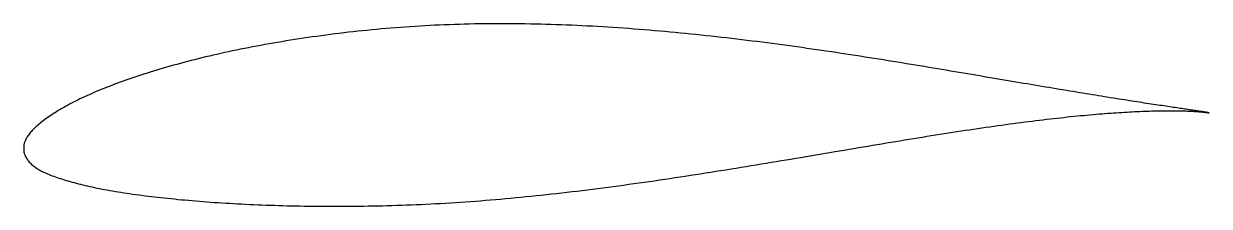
# Model space of a CAD drawing. Header units: metres. Extents: x -18.4 to 37.3, y -3.1 to 5.4.
import ezdxf

# ---------------------------------------------------------------- set-up
doc = ezdxf.new("R2010")
doc.units = ezdxf.units.M

msp = doc.modelspace()

# ---------------------------------------------------------------- linework, layer by layer
msp.add_lwpolyline([(37.313, 1.248), (37.312, 1.249), (37.309, 1.25), (37.304, 1.251), (37.296, 1.253), (37.286, 1.255), (37.275, 1.257), (37.261, 1.26), (37.245, 1.263), (37.227, 1.267), (37.206, 1.271), (37.184, 1.275), (37.159, 1.279), (37.133, 1.284), (37.104, 1.288), (37.073, 1.294), (37.04, 1.299), (37.005, 1.305), (36.968, 1.311), (36.929, 1.317), (36.887, 1.323), (36.844, 1.33), (36.798, 1.337), (36.75, 1.344), (36.701, 1.352), (36.649, 1.36), (36.595, 1.368), (36.539, 1.376), (36.481, 1.385), (36.42, 1.394), (36.358, 1.403), (36.294, 1.413), (36.227, 1.423), (36.159, 1.433), (36.089, 1.443), (36.016, 1.454), (35.942, 1.465), (35.865, 1.476), (35.786, 1.488), (35.706, 1.5), (35.623, 1.512), (35.539, 1.524), (35.452, 1.537), (35.363, 1.55), (35.273, 1.564), (35.18, 1.577), (35.086, 1.592), (34.989, 1.606), (34.891, 1.621), (34.79, 1.636), (34.688, 1.651), (34.584, 1.667), (34.477, 1.683), (34.369, 1.699), (34.259, 1.716), (34.147, 1.733), (34.033, 1.75), (33.918, 1.768), (33.8, 1.786), (33.681, 1.805), (33.559, 1.824), (33.436, 1.843), (33.311, 1.862), (33.184, 1.882), (33.055, 1.902), (32.925, 1.923), (32.793, 1.944), (32.658, 1.965), (32.523, 1.987), (32.385, 2.009), (32.246, 2.032), (32.104, 2.054), (31.961, 2.077), (31.817, 2.101), (31.67, 2.125), (31.522, 2.149), (31.373, 2.173), (31.221, 2.198), (31.068, 2.223), (30.913, 2.249), (30.757, 2.274), (30.599, 2.3), (30.439, 2.327), (30.278, 2.354), (30.115, 2.381), (29.951, 2.408), (29.784, 2.436), (29.617, 2.464), (29.448, 2.492), (29.277, 2.521), (29.105, 2.55), (28.931, 2.579), (28.756, 2.609), (28.579, 2.639), (28.401, 2.669), (28.221, 2.699), (28.04, 2.73), (27.858, 2.761), (27.674, 2.792), (27.488, 2.823), (27.302, 2.855), (27.113, 2.887), (26.924, 2.919), (26.733, 2.951), (26.541, 2.984), (26.348, 3.016), (26.153, 3.049), (25.957, 3.083), (25.759, 3.116), (25.561, 3.15), (25.361, 3.183), (25.16, 3.217), (24.958, 3.251), (24.754, 3.285), (24.55, 3.32), (24.344, 3.354), (24.137, 3.388), (23.929, 3.423), (23.72, 3.457), (23.51, 3.492), (23.299, 3.527), (23.086, 3.561), (22.873, 3.596), (22.658, 3.631), (22.443, 3.666), (22.226, 3.701), (22.009, 3.736), (21.791, 3.77), (21.571, 3.805), (21.351, 3.84), (21.13, 3.874), (20.908, 3.909), (20.685, 3.943), (20.461, 3.978), (20.236, 4.012), (20.011, 4.046), (19.784, 4.08), (19.557, 4.114), (19.33, 4.148), (19.101, 4.181), (18.872, 4.215), (18.641, 4.248), (18.411, 4.281), (18.179, 4.313), (17.947, 4.346), (17.714, 4.378), (17.481, 4.41), (17.247, 4.442), (17.012, 4.473), (16.777, 4.504), (16.541, 4.535), (16.305, 4.566), (16.068, 4.596), (15.831, 4.625), (15.593, 4.655), (15.355, 4.684), (15.116, 4.712), (14.877, 4.741), (14.638, 4.769), (14.398, 4.796), (14.158, 4.823), (13.917, 4.849), (13.676, 4.875), (13.435, 4.901), (13.193, 4.926), (12.951, 4.951), (12.709, 4.975), (12.467, 4.999), (12.224, 5.022), (11.981, 5.044), (11.738, 5.067), (11.495, 5.088), (11.252, 5.109), (11.008, 5.13), (10.765, 5.15), (10.521, 5.169), (10.277, 5.188), (10.034, 5.206), (9.79, 5.224), (9.546, 5.241), (9.302, 5.257), (9.058, 5.272), (8.815, 5.287), (8.571, 5.302), (8.327, 5.315), (8.084, 5.328), (7.84, 5.341), (7.597, 5.352), (7.354, 5.363), (7.111, 5.373), (6.868, 5.383), (6.626, 5.391), (6.384, 5.399), (6.141, 5.406), (5.9, 5.413), (5.658, 5.418), (5.417, 5.423), (5.176, 5.427), (4.936, 5.431), (4.695, 5.433), (4.456, 5.435), (4.216, 5.436), (3.977, 5.436), (3.739, 5.435), (3.5, 5.434), (3.263, 5.431), (3.026, 5.428), (2.789, 5.424), (2.553, 5.419), (2.317, 5.413), (2.082, 5.406), (1.848, 5.399), (1.614, 5.391), (1.381, 5.382), (1.148, 5.372), (0.916, 5.361), (0.685, 5.349), (0.454, 5.337), (0.224, 5.324), (-0.005, 5.31), (-0.233, 5.295), (-0.461, 5.279), (-0.688, 5.263), (-0.914, 5.246), (-1.14, 5.228), (-1.364, 5.209), (-1.588, 5.189), (-1.811, 5.169), (-2.033, 5.148), (-2.254, 5.126), (-2.474, 5.104), (-2.693, 5.081), (-2.911, 5.057), (-3.129, 5.033), (-3.345, 5.008), (-3.561, 4.982), (-3.775, 4.955), (-3.988, 4.928), (-4.201, 4.901), (-4.412, 4.873), (-4.622, 4.844), (-4.831, 4.814), (-5.04, 4.785), (-5.247, 4.754), (-5.452, 4.723), (-5.657, 4.692), (-5.861, 4.66), (-6.063, 4.627), (-6.264, 4.594), (-6.464, 4.56), (-6.663, 4.526), (-6.86, 4.492), (-7.057, 4.457), (-7.252, 4.421), (-7.445, 4.385), (-7.638, 4.348), (-7.829, 4.311), (-8.019, 4.274), (-8.207, 4.236), (-8.394, 4.197), (-8.58, 4.158), (-8.764, 4.119), (-8.947, 4.08), (-9.129, 4.039), (-9.309, 3.999), (-9.488, 3.958), (-9.665, 3.917), (-9.841, 3.875), (-10.015, 3.833), (-10.188, 3.79), (-10.359, 3.748), (-10.529, 3.705), (-10.697, 3.661), (-10.864, 3.617), (-11.029, 3.573), (-11.193, 3.529), (-11.355, 3.485), (-11.515, 3.44), (-11.674, 3.395), (-11.832, 3.349), (-11.987, 3.303), (-12.141, 3.258), (-12.294, 3.212), (-12.444, 3.165), (-12.593, 3.119), (-12.741, 3.072), (-12.887, 3.025), (-13.03, 2.978), (-13.173, 2.93), (-13.313, 2.883), (-13.452, 2.835), (-13.589, 2.787), (-13.724, 2.739), (-13.858, 2.691), (-13.99, 2.643), (-14.12, 2.594), (-14.248, 2.545), (-14.374, 2.497), (-14.499, 2.448), (-14.622, 2.399), (-14.743, 2.35), (-14.862, 2.301), (-14.979, 2.251), (-15.094, 2.202), (-15.208, 2.152), (-15.319, 2.103), (-15.429, 2.053), (-15.537, 2.004), (-15.643, 1.954), (-15.747, 1.904), (-15.849, 1.854), (-15.949, 1.804), (-16.047, 1.754), (-16.144, 1.704), (-16.238, 1.654), (-16.33, 1.604), (-16.421, 1.555), (-16.509, 1.505), (-16.596, 1.455), (-16.68, 1.406), (-16.763, 1.357), (-16.844, 1.308), (-16.922, 1.26), (-16.999, 1.211), (-17.073, 1.163), (-17.146, 1.115), (-17.216, 1.067), (-17.285, 1.02), (-17.351, 0.973), (-17.416, 0.926), (-17.478, 0.88), (-17.539, 0.834), (-17.597, 0.788), (-17.653, 0.742), (-17.708, 0.696), (-17.76, 0.651), (-17.81, 0.606), (-17.858, 0.561), (-17.904, 0.516), (-17.948, 0.472), (-17.99, 0.427), (-18.029, 0.383), (-18.067, 0.34), (-18.102, 0.296), (-18.136, 0.253), (-18.167, 0.21), (-18.197, 0.168), (-18.224, 0.126), (-18.249, 0.085), (-18.272, 0.044), (-18.293, 0.004), (-18.312, -0.034), (-18.328, -0.072), (-18.343, -0.108), (-18.356, -0.143), (-18.366, -0.174), (-18.375, -0.203), (-18.382, -0.228), (-18.386, -0.247), (-18.389, -0.259), (-18.378, -0.615), (-18.377, -0.618), (-18.374, -0.626), (-18.368, -0.64), (-18.36, -0.66), (-18.349, -0.687), (-18.336, -0.719), (-18.321, -0.754), (-18.304, -0.791), (-18.285, -0.829), (-18.264, -0.867), (-18.24, -0.905), (-18.214, -0.944), (-18.187, -0.982), (-18.157, -1.019), (-18.125, -1.056), (-18.091, -1.093), (-18.055, -1.129), (-18.017, -1.165), (-17.976, -1.2), (-17.934, -1.235), (-17.889, -1.269), (-17.843, -1.303), (-17.794, -1.336), (-17.744, -1.368), (-17.691, -1.4), (-17.636, -1.432), (-17.58, -1.463), (-17.521, -1.493), (-17.46, -1.523), (-17.397, -1.553), (-17.332, -1.583), (-17.265, -1.612), (-17.196, -1.64), (-17.125, -1.669), (-17.052, -1.697), (-16.977, -1.725), (-16.9, -1.752), (-16.82, -1.78), (-16.739, -1.807), (-16.656, -1.834), (-16.571, -1.862), (-16.484, -1.889), (-16.395, -1.916), (-16.304, -1.942), (-16.211, -1.969), (-16.116, -1.995), (-16.019, -2.022), (-15.92, -2.048), (-15.819, -2.074), (-15.717, -2.1), (-15.612, -2.125), (-15.505, -2.15), (-15.397, -2.176), (-15.287, -2.2), (-15.174, -2.225), (-15.06, -2.249), (-14.944, -2.273), (-14.827, -2.296), (-14.707, -2.32), (-14.586, -2.343), (-14.462, -2.365), (-14.337, -2.388), (-14.21, -2.41), (-14.081, -2.431), (-13.951, -2.453), (-13.819, -2.474), (-13.685, -2.495), (-13.549, -2.515), (-13.411, -2.536), (-13.272, -2.556), (-13.131, -2.575), (-12.988, -2.595), (-12.843, -2.614), (-12.697, -2.633), (-12.549, -2.652), (-12.4, -2.67), (-12.249, -2.688), (-12.096, -2.706), (-11.941, -2.723), (-11.785, -2.74), (-11.627, -2.757), (-11.468, -2.773), (-11.307, -2.789), (-11.145, -2.805), (-10.98, -2.821), (-10.815, -2.836), (-10.648, -2.851), (-10.479, -2.865), (-10.309, -2.88), (-10.137, -2.894), (-9.964, -2.907), (-9.789, -2.92), (-9.613, -2.933), (-9.435, -2.946), (-9.256, -2.958), (-9.076, -2.97), (-8.894, -2.981), (-8.711, -2.992), (-8.526, -3.003), (-8.34, -3.013), (-8.153, -3.023), (-7.964, -3.032), (-7.774, -3.041), (-7.583, -3.05), (-7.39, -3.058), (-7.196, -3.066), (-7.001, -3.073), (-6.804, -3.08), (-6.607, -3.086), (-6.408, -3.093), (-6.208, -3.098), (-6.007, -3.103), (-5.804, -3.108), (-5.601, -3.112), (-5.396, -3.116), (-5.19, -3.119), (-4.983, -3.122), (-4.775, -3.125), (-4.566, -3.126), (-4.356, -3.128), (-4.144, -3.129), (-3.932, -3.13), (-3.719, -3.13), (-3.505, -3.13), (-3.289, -3.129), (-3.073, -3.128), (-2.856, -3.126), (-2.638, -3.123), (-2.419, -3.12), (-2.199, -3.117), (-1.978, -3.113), (-1.756, -3.108), (-1.534, -3.103), (-1.311, -3.097), (-1.086, -3.091), (-0.862, -3.084), (-0.636, -3.077), (-0.409, -3.069), (-0.182, -3.06), (0.046, -3.05), (0.274, -3.04), (0.504, -3.03), (0.734, -3.018), (0.964, -3.006), (1.196, -2.994), (1.427, -2.98), (1.66, -2.966), (1.893, -2.952), (2.127, -2.936), (2.361, -2.92), (2.595, -2.904), (2.831, -2.887), (3.066, -2.869), (3.303, -2.85), (3.539, -2.831), (3.776, -2.811), (4.014, -2.791), (4.252, -2.77), (4.49, -2.748), (4.729, -2.726), (4.968, -2.703), (5.207, -2.679), (5.446, -2.655), (5.686, -2.631), (5.927, -2.605), (6.167, -2.579), (6.408, -2.553), (6.649, -2.526), (6.89, -2.499), (7.131, -2.471), (7.373, -2.443), (7.614, -2.414), (7.856, -2.384), (8.098, -2.354), (8.34, -2.324), (8.582, -2.293), (8.824, -2.262), (9.066, -2.23), (9.308, -2.198), (9.551, -2.166), (9.793, -2.133), (10.035, -2.1), (10.277, -2.066), (10.519, -2.032), (10.761, -1.998), (11.003, -1.963), (11.244, -1.929), (11.486, -1.893), (11.727, -1.858), (11.969, -1.822), (12.21, -1.786), (12.451, -1.75), (12.691, -1.714), (12.932, -1.677), (13.172, -1.64), (13.411, -1.603), (13.651, -1.566), (13.89, -1.528), (14.129, -1.49), (14.367, -1.453), (14.606, -1.415), (14.843, -1.377), (15.081, -1.338), (15.318, -1.3), (15.554, -1.261), (15.79, -1.223), (16.025, -1.184), (16.26, -1.146), (16.495, -1.107), (16.729, -1.068), (16.962, -1.029), (17.195, -0.99), (17.427, -0.951), (17.659, -0.912), (17.89, -0.874), (18.12, -0.835), (18.35, -0.796), (18.579, -0.758), (18.808, -0.719), (19.035, -0.68), (19.262, -0.642), (19.488, -0.604), (19.714, -0.566), (19.939, -0.528), (20.163, -0.49), (20.386, -0.452), (20.608, -0.415), (20.829, -0.377), (21.05, -0.34), (21.27, -0.303), (21.488, -0.267), (21.706, -0.23), (21.923, -0.194), (22.139, -0.158), (22.354, -0.122), (22.568, -0.087), (22.781, -0.052), (22.994, -0.017), (23.205, 0.018), (23.415, 0.052), (23.624, 0.086), (23.832, 0.119), (24.039, 0.153), (24.244, 0.185), (24.449, 0.218), (24.653, 0.25), (24.855, 0.282), (25.056, 0.313), (25.256, 0.344), (25.455, 0.375), (25.653, 0.405), (25.849, 0.435), (26.044, 0.464), (26.238, 0.493), (26.431, 0.522), (26.622, 0.549), (26.813, 0.577), (27.001, 0.604), (27.189, 0.63), (27.375, 0.657), (27.56, 0.682), (27.743, 0.707), (27.925, 0.732), (28.106, 0.756), (28.285, 0.78), (28.463, 0.803), (28.64, 0.826), (28.815, 0.848), (28.988, 0.87), (29.16, 0.891), (29.331, 0.912), (29.5, 0.932), (29.667, 0.952), (29.833, 0.971), (29.998, 0.99), (30.161, 1.008), (30.322, 1.026), (30.482, 1.043), (30.64, 1.06), (30.797, 1.076), (30.952, 1.092), (31.105, 1.107), (31.257, 1.122), (31.407, 1.136), (31.556, 1.15), (31.703, 1.163), (31.848, 1.176), (31.991, 1.188), (32.133, 1.2), (32.273, 1.211), (32.411, 1.222), (32.548, 1.233), (32.683, 1.243), (32.816, 1.252), (32.947, 1.261), (33.077, 1.27), (33.204, 1.278), (33.33, 1.285), (33.454, 1.293), (33.577, 1.299), (33.697, 1.306), (33.816, 1.311), (33.933, 1.317), (34.048, 1.322), (34.161, 1.327), (34.272, 1.331), (34.381, 1.335), (34.489, 1.338), (34.594, 1.341), (34.698, 1.344), (34.8, 1.346), (34.9, 1.348), (34.998, 1.35), (35.094, 1.352), (35.188, 1.352), (35.28, 1.353), (35.37, 1.354), (35.458, 1.354), (35.544, 1.354), (35.628, 1.353), (35.711, 1.352), (35.791, 1.351), (35.869, 1.35), (35.945, 1.349), (36.02, 1.347), (36.092, 1.345), (36.162, 1.343), (36.23, 1.341), (36.296, 1.339), (36.36, 1.336), (36.422, 1.333), (36.482, 1.33), (36.54, 1.327), (36.596, 1.324), (36.65, 1.321), (36.702, 1.317), (36.751, 1.314), (36.799, 1.31), (36.844, 1.307), (36.888, 1.303), (36.929, 1.3), (36.968, 1.296), (37.006, 1.292), (37.041, 1.289), (37.073, 1.285), (37.104, 1.281), (37.133, 1.278), (37.16, 1.274), (37.184, 1.271), (37.206, 1.268), (37.227, 1.265), (37.245, 1.262), (37.261, 1.259), (37.275, 1.257), (37.286, 1.255), (37.296, 1.253), (37.304, 1.251), (37.309, 1.25), (37.312, 1.249), (37.313, 1.248)], close=True)

doc.saveas('drawing.dxf')
